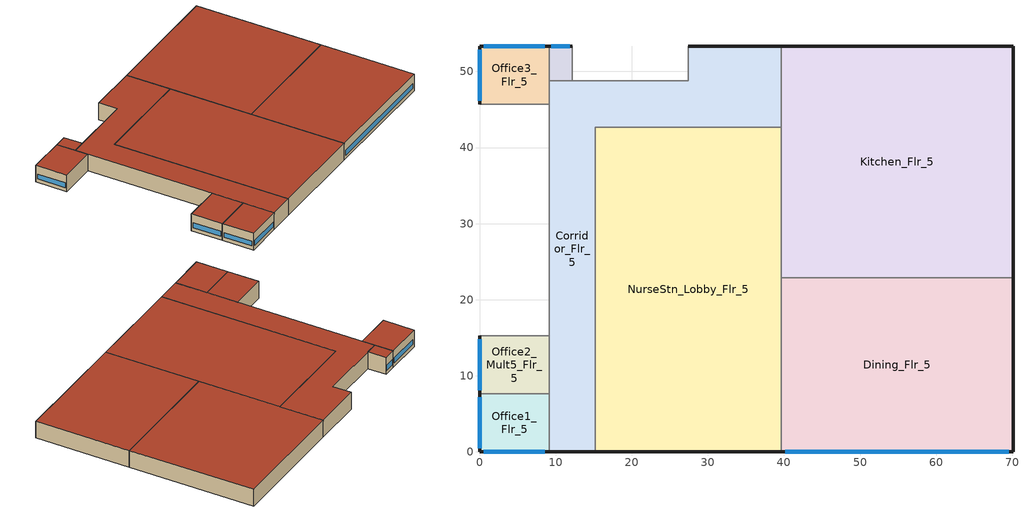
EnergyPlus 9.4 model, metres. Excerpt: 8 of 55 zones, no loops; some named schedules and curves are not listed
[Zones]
Corridor_Flr_5
 floor adiabatic (int_slab_floor): 9.14,0 9.14,48.77 27.43,48.77 27.43,53.34 39.62,53.34 39.62,42.67 15.24,42.67 15.24,0 z17.07
 wall outside (nonres_ext_wall): 39.62,53.34 27.43,53.34 / 9.14,0 15.24,0 z17.07:21.34
 wall to NurseStn_Lobby_Flr_5 (int_wall): 15.24,0 15.24,42.67 z17.07:21.34
 wall to NurseStn_Lobby_Flr_5 (Air_Wall): 15.24,42.67 39.62,42.67 z17.07:21.34
 wall adiabatic (int_wall): 27.43,53.34 27.43,48.77 9.14,48.77 9.14,0 z17.07:21.34
 wall to Kitchen_Flr_5 (int_wall): 39.62,42.67 39.62,53.34 z17.07:21.34
 roof outside (nonres_roof): 9.14,0 15.24,0 15.24,42.67 39.62,42.67 39.62,53.34 27.43,53.34 27.43,48.77 9.14,48.77 z21.34
Dining_Flr_5
 floor adiabatic (int_slab_floor): 39.62,0 39.62,22.86 70.1,22.86 70.1,0 z17.07
 wall outside (nonres_ext_wall): 39.62,0 70.1,0 70.1,22.86 z17.07:21.34
 wall to Kitchen_Flr_5 (int_wall): 70.1,22.86 39.62,22.86 z17.07:21.34
 wall to NurseStn_Lobby_Flr_5 (int_wall): 39.62,22.86 39.62,0 z17.07:21.34
 window (Window_U_0.42_SHGC_0.40): 40.2,0 69.53,0 z17.98:19.2
 roof outside (nonres_roof): 39.62,0 70.1,0 70.1,22.86 39.62,22.86 z21.34
Kitchen_Flr_5
 floor adiabatic (int_slab_floor): 70.1,53.34 70.1,22.86 39.62,22.86 39.62,53.34 z17.07
 wall outside (nonres_ext_wall): 70.1,22.86 70.1,53.34 39.62,53.34 z17.07:21.34
 wall to NurseStn_Lobby_Flr_5 (int_wall): 39.62,42.67 39.62,22.86 z17.07:21.34
 roof outside (nonres_roof): 39.62,53.34 39.62,22.86 70.1,22.86 70.1,53.34 z21.34
NurseStn_Lobby_Flr_5
 floor adiabatic (int_slab_floor): 15.24,0 15.24,42.67 39.62,42.67 39.62,0 z17.07
 wall outside (nonres_ext_wall): 15.24,0 39.62,0 z17.07:21.34
 roof outside (nonres_roof): 15.24,0 39.62,0 39.62,42.67 15.24,42.67 z21.34
Office1_Flr_5
 floor adiabatic (int_slab_floor): 9.14,7.62 9.14,0 0,0 0,7.62 z17.07
 wall outside (nonres_ext_wall): 0,7.62 0,0 9.14,0 z17.07:21.34
 wall adiabatic (int_wall): 9.14,0 9.14,7.62 0,7.62 z17.07:21.34
 window (Window_U_0.42_SHGC_0.40): 0.55,0 8.6,0 z17.98:19.2
 window (Window_U_0.40_SHGC_0.38): 0,7.16 0,0.46 z17.98:19.2
 roof outside (nonres_roof): 0,7.62 0,0 9.14,0 9.14,7.62 z21.34
Office2_Mult5_Flr_5
 floor adiabatic (int_slab_floor): 9.14,15.24 9.14,7.62 0,7.62 0,15.24 z17.07
 wall outside (nonres_ext_wall): 0,15.24 0,7.62 z17.07:21.34
 wall adiabatic (int_wall): 0,7.62 9.14,7.62 9.14,15.24 0,15.24 z17.07:21.34
 window (Window_U_0.40_SHGC_0.38): 0,14.78 0,8.08 z17.98:19.2
 roof outside (nonres_roof): 0,15.24 0,7.62 9.14,7.62 9.14,15.24 z21.34
Office3_Flr_5
 floor adiabatic (int_slab_floor): 9.14,53.34 9.14,45.72 0,45.72 0,53.34 z17.07
 wall outside (nonres_ext_wall): 9.14,53.34 0,53.34 0,45.72 z17.07:21.34
 wall adiabatic (int_wall): 0,45.72 9.14,45.72 9.14,53.34 z17.07:21.34
 window (Window_U_0.40_SHGC_0.38): 8.6,53.34 0.55,53.34 / 0,52.88 0,46.18 z17.98:19.2
 roof outside (nonres_roof): 0,53.34 0,45.72 9.14,45.72 9.14,53.34 z21.34
Office4_Mult6_Flr_5
 floor adiabatic (int_slab_floor): 12.19,53.34 12.19,48.77 9.14,48.77 9.14,53.34 z17.07
 wall outside (nonres_ext_wall): 12.19,53.34 9.14,53.34 z17.07:21.34
 wall adiabatic (int_wall): 9.14,53.34 9.14,48.77 12.19,48.77 12.19,53.34 z17.07:21.34
 window (Window_U_0.40_SHGC_0.38): 11.88,53.34 9.45,53.34 z17.98:19.2
 roof outside (nonres_roof): 9.14,53.34 9.14,48.77 12.19,48.77 12.19,53.34 z21.34
[Building]
Hospital: Loads convergence tolerance value=0.04; Maximum number of warmup days=25; Minimum number of warmup days=6; North axis=-90; Solar distribution=FullInteriorAndExterior; Temperature convergence tolerance value=0.2; Terrain=City
[Site:Location]
Denver-Aurora-Buckley.AFB_CO_USA WMO=724695: Elevation=1726; Latitude=39.72; Longitude=-104.75; Time zone=-7
[Site:WaterMainsTemperature]
Annual average outdoor air temperature=9.95; Calculation method=Correlation; Maximum difference in monthly average outdoor air temperatures=23.7
[SizingPeriod:DesignDay] Barometric pressure=82237; Day of month=21; Daylight saving time indicator=No; Dry bulb temperature range modifier type=DefaultMultipliers; Humidity condition type=WetBulb; Rain indicator=No; Snow indicator=No
Name | Ashrae clear sky optical depth for beam irradiance taub | Ashrae clear sky optical depth for diffuse irradiance taud | Daily dry bulb temperature range | Day type | Maximum dry bulb temperature | Month | Solar model indicator | Wetbulb or dewpoint at maximum dry bulb | Wind direction | Wind speed | Sky clearness
Denver-Aurora-Buckley.AFB_CO_USA Ann Clg .4% Condns DB=>MWB | 0.423 | 2.02 | 14.8 | SummerDesignDay | 33.9 | 7 | ASHRAETau | 15 | 30 | 3.6
Denver-Aurora-Buckley.AFB_CO_USA Ann Htg 99.6% Condns DB |  |  | 0 | WinterDesignDay | -17.9 | 12 | ASHRAEClearSky | -17.9 | 180 | 2.5 | 0
[Construction]
Air_Wall: Air_Wall_Material
InteriorFurnishings: Std Wood 6inch
Window_U_0.40_SHGC_0.38: Glass_8652_LayerAvg, Gap_1_W_0_0127, Glass_102_LayerAvg
Window_U_0.42_SHGC_0.40: LoE TINT 6MM, AIR 6MM, CLEAR 6MM
int_slab_floor: 100mm Normalweight concrete floor, CP02 CARPET PAD
int_wall: G01 13mm gypsum board, G01 13mm gypsum board
nonres_ext_wall: 200mm Normalweight concrete wall, Nonres_Exterior_Wall_Insulation, G01 13mm gypsum board
nonres_roof: F13 Built-up roofing, Nonres_Roof_Insulation, F08 Metal surface
[Material]
Name | Conductivity | Density | Roughness | Specific heat | Thickness | Solar absorptance | Thermal absorptance | Visible absorptance
100mm Normalweight concrete floor | 2.31 | 2322 | MediumRough | 832 | 0.1016
200mm Normalweight concrete wall | 2.31 | 2322 | MediumRough | 832 | 0.2032
F08 Metal surface | 45.28 | 7824 | Smooth | 500 | 0.0008
F13 Built-up roofing | 0.16 | 1120 | Rough | 1460 | 0.0095 | 0.7 | 0.9
G01 13mm gypsum board | 0.16 | 800 | Smooth | 1090 | 0.0127 | 0.7 | 0.9 | 0.5
Std Wood 6inch | 0.12 | 540 | MediumSmooth | 1210 | 0.15 | 0.7 | 0.9 | 0.7
[Material:NoMass] Solar absorptance=0.7; Thermal absorptance=0.9
Name | Roughness | Thermal resistance | Visible absorptance
Air_Wall_Material | Rough | 0.207949
CP02 CARPET PAD | VeryRough | 0.21648 | 0.8
Nonres_Exterior_Wall_Insulation | MediumSmooth | 1.63975 | 0.7
Nonres_Roof_Insulation | MediumSmooth | 5.30668 | 0.7
[WindowMaterial:Gas] Gas type=Air
Name | Thickness
AIR 6MM | 0.0063
Gap_1_W_0_0127 | 0.0127
[WindowMaterial:Glazing] Front side infrared hemispherical emissivity=0.84; Infrared transmittance at normal incidence=0; Optical data type=SpectralAverage
Name | Back side infrared hemispherical emissivity | Back side solar reflectance at normal incidence | Back side visible reflectance at normal incidence | Conductivity | Front side solar reflectance at normal incidence | Front side visible reflectance at normal incidence | Solar transmittance at normal incidence | Thickness | Visible transmittance at normal incidence
CLEAR 6MM | 0.84 | 0.071 | 0.08 | 0.9 | 0.071 | 0.08 | 0.775 | 0.006 | 0.881
Glass_102_LayerAvg | 0.84 | 0.0748545 | 0.082564 | 1 | 0.0747638 | 0.082563 | 0.833848 | 0.003048 | 0.89926
Glass_8652_LayerAvg | 0.39 | 0.462105 | 0.306829 | 0.962 | 0.298987 | 0.209449 | 0.343691 | 0.003059 | 0.487937
LoE TINT 6MM | 0.1 | 0.2 | 0.054 | 0.9 | 0.093 | 0.035 | 0.36 | 0.006 | 0.5
[Daylighting:Controls] Daylighting method=SplitFlux; Lighting control type=Stepped; Maximum allowable discomfort glare index=22; Minimum input power fraction for continuous or continuousoff dimming control=0.3; Minimum light output fraction for continuous or continuousoff dimming control=0.2; Number of stepped control steps=3; Probability lighting will be reset when needed in manual stepped control=1
Name | Zone | Daylighting reference point name 1 | Fraction of zone controlled by reference point 1 | Illuminance setpoint at reference point 1 | Glare calculation azimuth angle of view direction clockwise from zone y axis | Glare calculation daylighting reference point | Daylighting reference point name 2 | Fraction of zone controlled by reference point 2 | Illuminance setpoint at reference point 2
Dining_Flr_5_DaylCtrl | Dining_Flr_5 | Dining_Flr_5_DaylRefPt1 | 0.19 | 300 | 0 | Dining_Flr_5_DaylRefPt1
Office1_Flr_5_DaylCtrl | Office1_Flr_5 | Office1_Flr_5_DaylRefPt1 | 0.56 | 375 | 270 | Office1_Flr_5_DaylRefPt1 | Office1_Flr_5_DaylRefPt2 | 0.21 | 375
Office2_Mult5_Flr_5_DaylCtrl | Office2_Mult5_Flr_5 | Office2_Mult5_Flr_5_DaylRefPt1 | 0.47 | 375 | 0 | Office2_Mult5_Flr_5_DaylRefPt1
Office3_Flr_5_DaylCtrl | Office3_Flr_5 | Office3_Flr_5_DaylRefPt1 | 0.56 | 375 | 0 | Office3_Flr_5_DaylRefPt1 | Office3_Flr_5_DaylRefPt2 | 0.21 | 375
Office4_Mult6_Flr_5_DaylCtrl | Office4_Mult6_Flr_5 | Office4_Mult6_Flr_5_DaylRefPt1 | 0.94 | 375 | 0 | Office4_Mult6_Flr_5_DaylRefPt1
[DesignSpecification:OutdoorAir]
SZ DSOA Kitchen_Flr_5: Outdoor air flow per zone=1.88354; Outdoor air flow per zone floor area=0.00080005; Outdoor air method=Maximum
[ElectricEquipment] Design level calculation method=EquipmentLevel; Fraction latent=0; Fraction lost=0
Name | Zone or zonelist | Design level | End use subcategory | Fraction radiant | Schedule
Dining_Flr_5_MiscPlug_Equip | Dining_Flr_5 | 7497.28 | MiscPlug | 0.5 | BLDG_EQUIP_EXTD_SCH
Kitchen_Flr_5_MiscPlug_Equip | Kitchen_Flr_5 | 74972.8 | MiscPlug | 0.5 | BLDG_EQUIP_EXTD_SCH
Kitchen_Flr_5_Reach-in-Freezer | Kitchen_Flr_5 | 915 | Refrigeration | 0.25 | Always_on
Kitchen_Flr_5_Reach-in-Refrigerator | Kitchen_Flr_5 | 855 | Refrigeration | 0.25 | Always_on
NurseStn_Lobby_Flr_5_MiscPlug_Equip | NurseStn_Lobby_Flr_5 | 11643.4 | MiscPlug | 0.5 | BLDG_EQUIP_SCH
Office1_Flr_5_MiscPlug_Equip | Office1_Flr_5 | 749.9243 | MiscPlug | 0.5 | BLDG_EQUIP_SCH
Office2_Mult5_Flr_5_MiscPlug_Equip | Office2_Mult5_Flr_5 | 749.7275 | MiscPlug | 0.5 | BLDG_EQUIP_SCH
Office3_Flr_5_MiscPlug_Equip | Office3_Flr_5 | 749.7275 | MiscPlug | 0.5 | BLDG_EQUIP_SCH
Office4_Mult6_Flr_5_MiscPlug_Equip | Office4_Mult6_Flr_5 | 149.9455 | MiscPlug | 0.5 | BLDG_EQUIP_SCH
[Exterior:FuelEquipment] Fuel use type=Electricity
Name | Design level | End use subcategory | Schedule
Elevators | 162963 | Elevators | BLDG_ELEVATORS
Elevators_Lights_Fan | 501 | General | ELEV_LIGHT_FAN_SCH_ADD_DF
[Exterior:Lights]
Exterior_Lights: Control option=AstronomicalClock; Design level=9863; End use subcategory=General; Schedule=Exterior_Lgt_ALWAYS_ON
[GasEquipment]
Kitchen_Flr_5_MiscPlugGas_Equip: Zone or zonelist=Kitchen_Flr_5; Design level=149946; Design level calculation method=EquipmentLevel; End use subcategory=MiscPlugGas; Fraction latent=0; Fraction lost=0; Fraction radiant=0.5; Schedule=BLDG_EQUIP_EXTD_SCH
[InternalMass] Construction=InteriorFurnishings
Name | Zone or zonelist | Surface area
Corridor_Flr_5_InternalMass_1 | Corridor_Flr_5 | 1003.35
Dining_Flr_5_InternalMass_1 | Dining_Flr_5 | 1393.55
Kitchen_Flr_5_InternalMass_1 | Kitchen_Flr_5 | 1858.06
NurseStn_Lobby_Flr_5_InternalMass_1 | NurseStn_Lobby_Flr_5 | 2081.03
Office1_Flr_5_InternalMass_1 | Office1_Flr_5 | 139.3911
Office2_Mult5_Flr_5_InternalMass_1 | Office2_Mult5_Flr_5 | 139.3546
Office3_Flr_5_InternalMass_1 | Office3_Flr_5 | 139.3546
Office4_Mult6_Flr_5_InternalMass_1 | Office4_Mult6_Flr_5 | 27.8709
[Lights] Design level calculation method=Watts/Area; End use subcategory=General Lights; Fraction radiant=0.7; Fraction replaceable=1; Fraction visible=0.2; Return air fraction=0; Return air fraction calculated from plenum temperature=No
Name | Zone or zonelist | Schedule | Watts per zone floor area
Corridor_Flr_5_Lights | Corridor_Flr_5 | BLDG_LIGHT_CORRIDOR_SCH | 9.9028
Dining_Flr_5_Lights | Dining_Flr_5 | BLDG_LIGHT_EXTD_SCH | 6.78126
Kitchen_Flr_5_Lights | Kitchen_Flr_5 | BLDG_LIGHT_EXTD_SCH | 11.4097
NurseStn_Lobby_Flr_5_Lights | NurseStn_Lobby_Flr_5 | BLDG_LIGHT_LOBBYFLR5_SCH | 9.94585
Office1_Flr_5_Lights | Office1_Flr_5 | BLDG_LIGHT_OFFICE_SCH | 8.50349
Office2_Mult5_Flr_5_Lights | Office2_Mult5_Flr_5 | BLDG_LIGHT_OFFICE_SCH | 8.50349
Office3_Flr_5_Lights | Office3_Flr_5 | BLDG_LIGHT_OFFICE_SCH | 8.50349
Office4_Mult6_Flr_5_Lights | Office4_Mult6_Flr_5 | BLDG_LIGHT_OFFICE_SCH | 8.50349
[People] Activity level schedule=ACTIVITY_SCH; Air velocity schedule=AIR_VELO_SCH; Clothing insulation calculation method=ClothingInsulationSchedule; Clothing insulation schedule=CLOTHING_SCH; Enable ashrae 55 comfort warnings=No; Fraction radiant=0.3; Mean radiant temperature calculation type=ZoneAveraged; Number of people calculation method=People; Sensible heat fraction=Autocalculate; Thermal comfort model 1 type=Fanger; Work efficiency schedule=WORK_EFF_SCH
Name | Zone or zonelist | Number of people | Number of people schedule
Corridor_Flr_5 | Corridor_Flr_5 | 5.3981 | BLDG_OCC_EXTD_SCH
Dining_Flr_5 | Dining_Flr_5 | 74.9725 | BLDG_OCC_EXTD_SCH
Kitchen_Flr_5 | Kitchen_Flr_5 | 49.9818 | BLDG_OCC_EXTD_SCH
NurseStn_Lobby_Flr_5 | NurseStn_Lobby_Flr_5 | 14.9279 | BLDG_OCC_SCH
Office1_Flr_5 | Office1_Flr_5 | 5.2498 | BLDG_OCC_SCH
Office2_Mult5_Flr_5 | Office2_Mult5_Flr_5 | 5.2483 | BLDG_OCC_SCH
Office3_Flr_5 | Office3_Flr_5 | 5.2483 | BLDG_OCC_SCH
Office4_Mult6_Flr_5 | Office4_Mult6_Flr_5 | 1.05 | BLDG_OCC_SCH
[Refrigeration:Case] Zone=Kitchen_Flr_5; Anti sweat heater control type=None; Availability schedule=ALWAYS_ON; Case anti sweat heater power per unit length=0; Case height=0; Case lighting schedule=walkin_occ_lght_sch; Fraction of lighting energy to case=1; Humidity at zero anti sweat heater energy=0; Latent case credit curve type=CaseTemperatureMethod; Minimum anti sweat heater power per unit length=0; Rated ambient relative humidity=55; Rated ambient temperature=23.88
Name | Case credit fraction schedule | Case defrost drip down schedule | Case defrost power per unit length | Case defrost schedule | Case defrost type | Case length | Case operating temperature | Fraction of anti sweat heater energy to case | Latent case credit curve | Operating case fan power per unit length | Rated latent heat ratio | Rated runtime fraction | Rated total cooling capacity per unit length | Refrigerated case restocking schedule | Standard case fan power per unit length | Standard case lighting power per unit length | Under case hvac return air fraction
Kitchen_Flr_5_Case:1_WALKINFREEZER | Kitchen_Flr_5_Case:1_WALKINFREEZER_CaseCreditReduxSched | Kitchen_Flr_5_Case:1_WALKINFREEZER_CaseDripDown2aDaySched | 364 | Kitchen_Flr_5_Case:1_WALKINFREEZER_CaseDefrost2aDaySched | Electric | 10.98 | -23 | 0 | Kitchen_Flr_5_Case:1_WALKINFREEZERSingleShelfHorizontal_LatentEnergyMult | 19.7143 | 0.1 | 0.4 | 734 | Kitchen_Flr_5_Case:1_WALKINFREEZER_WalkInStockingSched | 19.7143 | 33 | 0
Kitchen_Flr_5_Case:2_SELFCONTAINEDDISPLAYCASE |  |  | 0 |  | None | 8.93 | 2 | 0.2 | Kitchen_Flr_5_Case:2_SELFCONTAINEDDISPLAYCASEMultiShelfVertical_LatentEnergyMult | 19.1429 | 0.08 | 0.85 | 886.5 | Kitchen_Flr_5_Case:2_SELFCONTAINEDDISPLAYCASE_CaseStockingSched | 19.1429 | 40 | 0.05
[Sizing:Zone]
Kitchen_Flr_5: Account for dedicated outdoor air system=No; Cooling design air flow method=DesignDayWithLimit; Cooling design air flow rate=0; Cooling minimum air flow=1.88354; Cooling minimum air flow fraction=0; Dedicated outdoor air high setpoint temperature for design=Autosize; Dedicated outdoor air low setpoint temperature for design=Autosize; Dedicated outdoor air system control strategy=NeutralSupplyAir; Design specification outdoor air object=SZ DSOA Kitchen_Flr_5; Heating design air flow method=DesignDay; Heating design air flow rate=0; Zone cooling design supply air humidity ratio=0.007; Zone cooling design supply air temperature=12.8; Zone cooling design supply air temperature input method=SupplyAirTemperature; Zone cooling sizing factor=0; Zone heating design supply air humidity ratio=0.008; Zone heating design supply air temperature=40; Zone heating design supply air temperature input method=SupplyAirTemperature; Zone heating sizing factor=0
[SurfaceProperty:OtherSideCoefficients] Combined convective radiative film coefficient=0; Constant temperature=1; Constant temperature coefficient=1; External dry bulb temperature coefficient=0; Ground temperature coefficient=0; Period of sinusoidal variation=24; Sinusoidal variation of constant temperature coefficient=No; Wind speed coefficient=0; Zone air temperature coefficient=0
Name | Constant temperature schedule
surfPropOthSdCoefBasementAvgFloor | scheduleOSCBasementFloorTemp
surfPropOthSdCoefBasementAvgWall | scheduleOSCBasementWallSurfaceTemp
surfPropOthSdCoefBasementLowerWall | scheduleOSCBasementLowerWallTemp
surfPropOthSdCoefBasementUpperWall | scheduleOSCBasementUpperWallTemp
[ThermostatSetpoint:DualSetpoint]
Kitchen_Flr_5 DualSPSched: Cooling setpoint temperature schedule=ClgSetP_Sch; Heating setpoint temperature schedule=HtgSetP_Sch
[WaterHeater:Mixed]
SWH DishWashing Booster: Ambient temperature indicator=Zone; Ambient temperature zone=KITCHEN_FLR_5; Cold water supply temperature schedule=Dishwashing Booster Water Inlet Temp Schedule; Deadband temperature difference=2; Heater control type=Cycle; Heater fuel type=Electricity; Heater maximum capacity=3000; Heater minimum capacity=0; Heater thermal efficiency=1; Maximum temperature limit=82.2222; Off cycle loss coefficient to ambient temperature=1.05316; Off cycle parasitic fuel type=Electricity; Off cycle parasitic heat fraction to tank=0; On cycle loss coefficient to ambient temperature=1.05316; Peak use flow rate=3.65923e-05; Setpoint temperature schedule=Dishwashing Booster Setpoint Temp Schedule; Tank volume=0.0227125; Use flow rate fraction schedule=BLDG_SWH_SCH
[Zone] Ceiling height=4.2683; Floor area=Autocalculate; Part of total floor area=Yes; Type=1
Name | Multiplier | Volume
Corridor_Flr_5 | 1 | 2141.32
Dining_Flr_5 | 1 | 2974.04
Kitchen_Flr_5 | 1 | 3965.37
NurseStn_Lobby_Flr_5 | 1 | 4441.23
Office1_Flr_5 | 1 | 297.5
Office2_Mult5_Flr_5 | 5 | 297.41
Office3_Flr_5 | 1 | 297.41
Office4_Mult6_Flr_5 | 6 | 59.5
[ZoneControl:Thermostat]
Kitchen_Flr_5 Thermostat: Zone or zonelist=Kitchen_Flr_5; Control 1=Kitchen_Flr_5 DualSPSched; Control type schedule=Dual Zone Control Type Sched
[Zone equipment]
Kitchen_Flr_5: Kitchen_Flr_5 Exhaust Fan, Kitchen_Flr_5 CAV Box
[ZoneInfiltration:DesignFlowRate] Constant term coefficient=0; Design flow rate calculation method=Flow/ExteriorArea; Schedule=INFIL_SCH_PNNL; Temperature term coefficient=0; Velocity squared term coefficient=0; Velocity term coefficient=0.224
Name | Zone or zonelist | Flow per exterior surface area
Corridor_Flr_5_Infiltration | Corridor_Flr_5 | 7.6582e-05
Dining_Flr_5_Infiltration | Dining_Flr_5 | 0.000140135
Kitchen_Flr_5_Infiltration | Kitchen_Flr_5 | 0.000124488
NurseStn_Lobby_Flr_5_Infiltration | NurseStn_Lobby_Flr_5 | 5.17185e-05
Office1_Flr_5_Infiltration | Office1_Flr_5 | 0.000288235
Office2_Mult5_Flr_5_Infiltration | Office2_Mult5_Flr_5 | 0.000181043
Office3_Flr_5_Infiltration | Office3_Flr_5 | 0.000288235
Office4_Mult6_Flr_5_Infiltration | Office4_Mult6_Flr_5 | 0.000274637
[Schedule:Compact]
ALWAYS_ON; Exterior_Lgt_ALWAYS_ON: Through: 12/31, For: AllDays, Until: 24:00, 1
BLDG_ELEVATORS: Through: 12/31, For: SummerDesignDay, Until: 24:00, 1, For: WinterDesignDay, Until: 24:00, 0.2, For: Weekdays, Until: 07:00, 0.2, Until: 08:00, 0.5, Until: 09:00, 0.75, Until: 10:00, 1, Until: 11:00, 1, Until: 12:00, 1, Until: 13:00, 0.75, Until: 14:00, 1, Until: 15:00, 1, Until: 16:00, 1, Until: 17:00, 1, Until: 18:00, 1, Until: 19:00, 0.52, Until: 20:00, 0.52, Until: 21:00, 0.52, Until: 22:00, 0.28, Until: 24:00, 0.2, For: Saturday, Until: 07:00, 0.2, Until: 08:00, 0.4, Until: 09:00, 0.46, Until: 10:00, 0.7, Until: 11:00, 0.7, Until: 12:00, 0.7, Until: 13:00, 0.51, Until: 14:00, 0.51, Until: 15:00, 0.51, Until: 16:00, 0.51, Until: 17:00, 0.51, Until: 18:00, 0.25, Until: 24:00, 0.2, For: AllOtherDays, Until: 08:00, 0.2, Until: 16:00, 0.4, Until: 24:00, 0.2
BLDG_EQUIP_EXTD_SCH: Through: 12/31, For: Weekdays, Until: 07:00, 0.4, Until: 08:00, 0.7, Until: 16:00, 0.9, Until: 23:00, 0.6, Until: 24:00, 0.4, For: SummerDesignDay, Until: 24:00, 1, For: WinterDesignDay, Until: 24:00, 0, For: Saturday, Until: 07:00, 0.4, Until: 08:00, 0.5, Until: 18:00, 0.65, Until: 24:00, 0.4, For: Sunday Holidays AllOtherDays, Until: 08:00, 0.4, Until: 16:00, 0.6, Until: 24:00, 0.4
BLDG_EQUIP_SCH: Through: 12/31, For: Weekdays, Until: 07:00, 0.349268, Until: 08:00, 0.681801, Until: 16:00, 0.876602, Until: 22:00, 0.584401, Until: 23:00, 0.523902, Until: 24:00, 0.349268, For: SummerDesignDay, Until: 24:00, 1, For: WinterDesignDay, Until: 24:00, 0, For: Saturday, Until: 07:00, 0.349268, Until: 08:00, 0.487001, Until: 18:00, 0.633101, Until: 24:00, 0.349268, For: Sunday Holidays AllOtherDays, Until: 08:00, 0.261951, Until: 16:00, 0.349268, Until: 24:00, 0.261951
BLDG_LIGHT_CORRIDOR_SCH: Through: 12/31, For: Weekdays, Until: 8:00, 0.4806, Until: 16:00, 0.86508, Until: 24:00, 0.4806, For: SummerDesignDay, Until: 24:00, 1, For: WinterDesignDay, Until: 24:00, 0, For: Saturday, Until: 8:00, 0.4806, Until: 18:00, 0.76896, Until: 24:00, 0.4806, For: Sunday Holidays AllOtherDays, Until: 8:00, 0.4806, Until: 16:00, 0.67284, Until: 24:00, 0.4806
BLDG_LIGHT_EXTD_SCH: Through: 12/31, For: Weekdays, Until: 8:00, 0.5, Until: 16:00, 0.9, Until: 24:00, 0.5, For: SummerDesignDay, Until: 24:00, 1, For: WinterDesignDay, Until: 24:00, 0, For: Saturday, Until: 8:00, 0.5, Until: 18:00, 0.8, Until: 24:00, 0.5, For: Sunday Holidays AllOtherDays, Until: 8:00, 0.5, Until: 16:00, 0.7, Until: 24:00, 0.5
BLDG_LIGHT_LOBBYFLR5_SCH: Through: 12/31, For: Weekdays, Until: 7:00, 0.1, Until: 8:00, 0.485, Until: 16:00, 0.873, Until: 22:00, 0.291, Until: 23:00, 0.3, Until: 24:00, 0.1, For: SummerDesignDay, Until: 24:00, 1, For: WinterDesignDay, Until: 24:00, 0, For: Saturday, Until: 7:00, 0.1, Until: 8:00, 0.194, Until: 18:00, 0.388, Until: 19:00, 0.097, Until: 24:00, 0.1, For: Sunday Holidays AllOtherDays, Until: 8:00, 0.05, Until: 16:00, 0.097, Until: 24:00, 0.05
ELEV_LIGHT_FAN_SCH_ADD_DF: Through: 12/31, For: SummerDesignDay, Until: 24:00, 1, For: WinterDesignDay, Until: 24:00, 0.2, For: Weekdays, Until: 07:00, 0.2, Until: 08:00, 0.5, Until: 09:00, 1, Until: 10:00, 1, Until: 11:00, 1, Until: 12:00, 1, Until: 13:00, 1, Until: 14:00, 1, Until: 15:00, 1, Until: 16:00, 1, Until: 17:00, 1, Until: 18:00, 1, Until: 19:00, 0.52, Until: 20:00, 0.52, Until: 21:00, 0.52, Until: 22:00, 0.28, Until: 24:00, 0.2, For: Saturday, Until: 07:00, 0.2, Until: 08:00, 0.4, Until: 09:00, 0.46, Until: 10:00, 0.7, Until: 11:00, 0.7, Until: 12:00, 0.7, Until: 13:00, 0.51, Until: 14:00, 0.51, Until: 15:00, 0.51, Until: 16:00, 0.51, Until: 17:00, 0.51, Until: 18:00, 0.25, Until: 24:00, 0.2, For: AllOtherDays, Until: 08:00, 0.2, Until: 16:00, 0.4, Until: 24:00, 0.2
